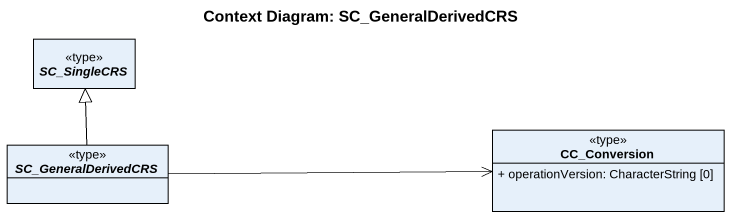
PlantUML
@startuml
title Context Diagram: SC_GeneralDerivedCRS
hide circle
hide empty members
skinparam classAttributeIconSize 0
abstract class SC_SingleCRS <<type>>
abstract class SC_GeneralDerivedCRS <<type>>
class CC_Conversion <<type>> {
  + operationVersion: CharacterString [0]
}
SC_GeneralDerivedCRS -up-|> SC_SingleCRS
SC_GeneralDerivedCRS -right-> CC_Conversion
@enduml
